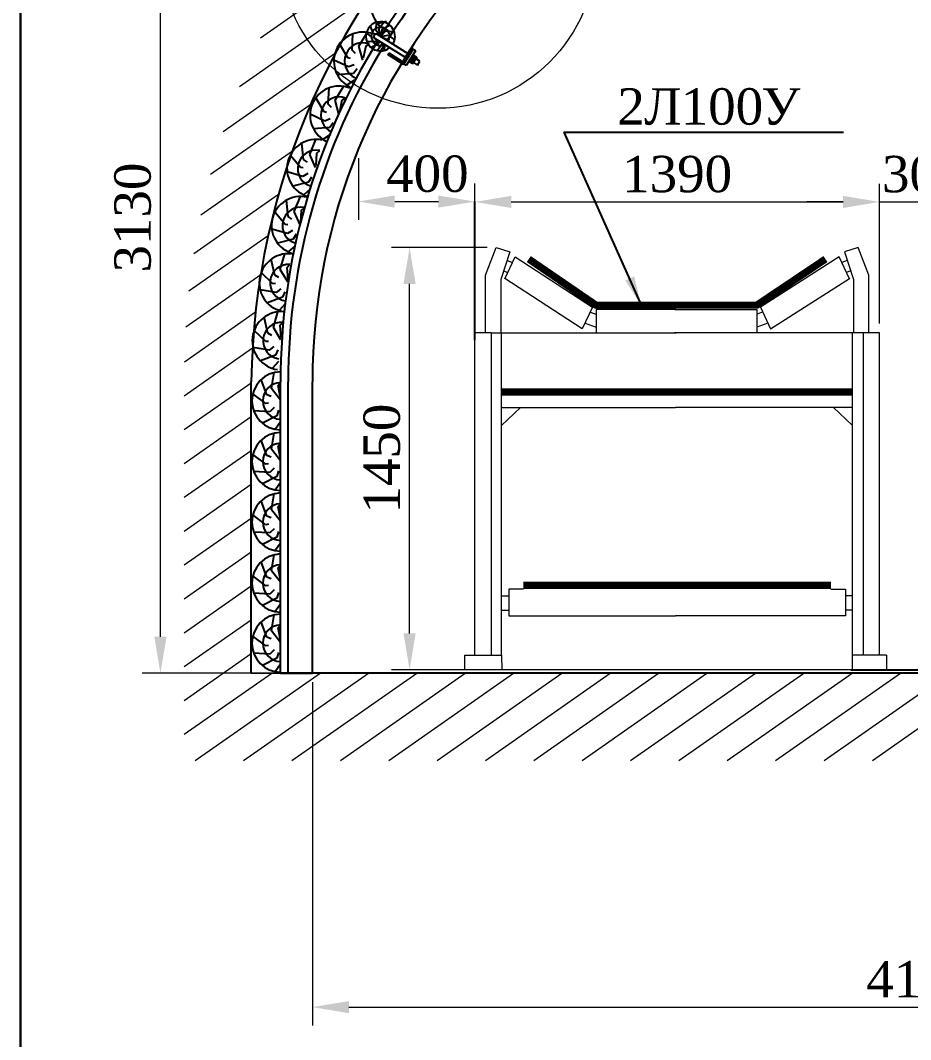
# Model space of a CAD drawing. Header units: millimetres. Extents: x -46762 to 217101, y -107409 to 31524.
# Drawn here: x 191901 to 194957, y -56882 to -53381 of the extents above; entities that cross this region are included whole.
import ezdxf

# ---------------------------------------------------------------- set-up
doc = ezdxf.new("R2010")
doc.units = ezdxf.units.MM
for name, color, linetype in [('АП-112_22', 5, 'Continuous'), ('АП_138', 7, 'Continuous'), ('Д_Распорка', 7, 'Continuous'), ('Контур_112', 252, 'Continuous'), ('М16_Гайка_Конт', 7, 'Continuous'), ('М16_Планка', 7, 'Continuous'), ('Ско_М16_СВП-22', 7, 'Continuous'), ('Уголок_63х63', 7, 'Continuous')]:
    doc.layers.add(name, color=color, linetype=linetype)
doc.styles.get("Standard").update_dxf_attribs({"font": 'TIMES.TTF'})

msp = doc.modelspace()

# ---------------------------------------------------------------- hatches: boundary and pattern name
at = {"layer": 'М16_Гайка_Конт'}
h = msp.add_hatch(color=253, dxfattribs=at)
h.paths.add_polyline_path([(193239.19, -53517.66, 0.2671715), (193235.64, -53523.33), (193235.64, -53523.34), (193246.1, -53529.88), (193246.11, -53529.87, 0.2671715), (193249.65, -53524.2)])
h.paths.add_polyline_path([(193246.3, -53506.3, 0.1333621), (193239.19, -53517.66), (193249.65, -53524.2, 0.1333621), (193256.76, -53512.84)])
h.paths.add_polyline_path([(193249.85, -53500.62), (193249.84, -53500.63, 0.2671715), (193246.3, -53506.3), (193256.76, -53512.84, 0.2671715), (193260.3, -53507.17), (193260.31, -53507.16)])
h.paths.add_polyline_path([(193246.44, -53502.43), (193241.11, -53510.96), (193241.99, -53511.5, -0.0663872), (193246.3, -53506.3, -0.2671715), (193249.84, -53500.63)])
h.paths.add_polyline_path([(193241.11, -53510.96), (193235.78, -53519.48), (193235.64, -53523.33, -0.2671715), (193239.19, -53517.66, -0.0663872), (193241.99, -53511.5)])
h.paths.add_polyline_path([(193253.96, -53518.99, -0.0663872), (193249.65, -53524.2, -0.2671715), (193246.11, -53529.87), (193249.51, -53528.06), (193254.84, -53519.54)])
h.paths.add_polyline_path([(193260.3, -53507.17, -0.2671715), (193256.76, -53512.84, -0.0663872), (193253.96, -53518.99), (193254.84, -53519.54), (193260.17, -53511.02)])

# ---------------------------------------------------------------- linework, layer by layer
at = {"color": 7, "lineweight": 30}
msp.add_line((191900.51, -43586.57), (191900.51, -61406.57), dxfattribs=at)
at = {"color": 7, "lineweight": 0}
for p, q in [((192381.22, -55498.1), (192381.22, -52618.9)), ((192724.53, -53440.96), (193284.78, -53048.67)), ((192652.26, -53607.84), (193100.35, -53294.09)), ((192596.45, -53763.2), (192982.33, -53493)), ((192553.31, -53909.68), (192897.72, -53668.53)), ((192520.41, -54049), (192834.57, -53829.03)), ((193060.87, -53854.35), (193060.87, -54066.05)), ((193460.63, -54423.07), (193460.63, -53942.29)), ((193460.87, -55174.47), (193460.87, -53941.05)), ((194850.29, -54422.77), (194850.29, -53942.29)), ((194850.29, -54422.77), (194850.29, -53942.29)), ((192496.05, -54182.34), (192786.94, -53978.65)), ((193185.87, -54003.55), (193335.87, -54003.55)), ((193585.63, -54004.79), (194725.29, -54004.79)), ((194725.29, -54004.79), (194600.29, -54004.79)), ((194850.29, -54004.79), (195150.25, -54004.79)), ((192479.04, -54310.53), (192751.35, -54119.85)), ((193503.17, -54161.28), (193174.23, -54161.28)), ((192468.46, -54434.21), (192725.55, -54254.2)), ((193236.73, -55486.61), (193236.73, -54286.28)), ((192463.62, -54553.88), (192707.98, -54382.78)), ((192463.35, -54670.35), (192697.52, -54506.38)), ((192463.35, -54786.62), (192693.35, -54625.58)), ((192463.35, -54902.9), (192693.35, -54741.86)), ((192463.35, -55019.18), (192693.35, -54858.13)), ((192463.35, -55135.46), (192693.35, -54974.41)), ((192463.35, -55251.74), (192693.35, -55090.69)), ((192463.35, -55368.02), (192693.35, -55206.97)), ((192463.35, -55484.3), (192693.35, -55323.25)), ((192463.35, -55600.58), (192693.35, -55439.53)), ((192463.35, -55716.86), (192693.35, -55555.81)), ((192872.08, -55623.1), (192318.72, -55623.1)), ((192463.35, -55833.13), (192763.31, -55623.1)), ((192500.93, -55923.1), (192929.37, -55623.1)), ((192666.99, -55923.1), (193095.44, -55623.1)), ((192693.35, -55623.1), (195038.65, -55623.1)), ((192833.06, -55923.1), (193261.5, -55623.1)), ((192999.12, -55923.1), (193427.56, -55623.1)), ((193165.18, -55923.1), (193593.63, -55623.1)), ((194843.65, -55611.61), (193174.23, -55611.61)), ((193331.25, -55923.1), (193759.69, -55623.1)), ((193497.31, -55923.1), (193925.75, -55623.1)), ((193663.37, -55923.1), (194091.82, -55623.1)), ((193829.44, -55923.1), (194257.88, -55623.1)), ((193995.5, -55923.1), (194423.94, -55623.1)), ((194161.56, -55923.1), (194590.01, -55623.1)), ((194327.63, -55923.1), (194756.07, -55623.1)), ((194493.69, -55923.1), (194922.13, -55623.1)), ((192903.33, -55654.35), (192903.33, -56832.87)), ((194659.75, -55923.1), (195038.65, -55657.8)), ((194825.82, -55923.1), (195121.86, -55715.81)), ((193028.33, -56770.37), (196958.33, -56770.37))]:
    msp.add_line(p, q, dxfattribs=at)
at = {"color": 7}
for q in [(194726.86, -53765.12), (194031.97, -54359.37)]:
    msp.add_line((193766.01, -53765.66), q, dxfattribs=at)
at = {"color": 0}
for p, q in [((193460.87, -54479.03), (193460.87, -54003.55)), ((194751.44, -55611.61), (195230.42, -55611.61))]:
    msp.add_line(p, q, dxfattribs=at)
at = {"color": 7, "linetype": 'Continuous', "lineweight": 0}
for p, q in [((193460.59, -55561.45), (193460.59, -54454.02)), ((193516.87, -54454.32), (193460.63, -54454.32)), ((193516.87, -54454.02), (193516.87, -55561.45)), ((193552.84, -54454.29), (194151.68, -54454.29)), ((193552.84, -55564.12), (193552.84, -54454.29)), ((194794, -54454.02), (194794, -55561.45)), ((194850.29, -54454.02), (194794, -54454.02)), ((194850.29, -55561.45), (194850.29, -54454.02)), ((193425.22, -55561.91), (193425.38, -55612.85)), ((193426.13, -55561.45), (193552.77, -55561.45)), ((193552.79, -55561.51), (193552.96, -55612.85)), ((194874.77, -55561.45), (194758.03, -55561.45)), ((194874.9, -55612.85), (194874.9, -55561.45))]:
    msp.add_line(p, q, dxfattribs=at)
msp.add_lwpolyline([(193227.54, -53502.47), (193228.33, -53502.96)])
for points in [[(193497.23, -54454.02), (193497.23, -54255.9), (193534.42, -54161.28), (193580.91, -54176.42), (193549.92, -54271.04), (193549.92, -54455.91)], [(194813.64, -54454.02), (194813.64, -54255.9), (194776.45, -54161.28), (194729.96, -54176.42), (194760.95, -54271.04), (194760.95, -54455.91)], [(193571.4, -54205.46), (193589.56, -54212.39)], [(194739.47, -54205.46), (194721.32, -54212.39)], [(193559.81, -54240.9), (193573.52, -54246.99)], [(194751.07, -54240.9), (194737.36, -54246.99)], [(193857, -54383.44), (193876.89, -54390.11)], [(194150.81, -54374.51), (193876.89, -54374.51), (193876.89, -54454.29)], [(194147.75, -54374.51), (194428.9, -54374.51), (194428.9, -54454.29)], [(194448.78, -54383.44), (194428.9, -54390.11)], [(193839.45, -54421.09), (193876.89, -54435.38)], [(194466.34, -54421.09), (194428.9, -54435.38)], [(193516.62, -54454.32), (193552.61, -54454.32)], [(194758.03, -55612.85), (194758.03, -54454.29), (194146.88, -54454.29)], [(194794.25, -54454.32), (194758.26, -54454.32)], [(193552.84, -54710.99), (194149.28, -54710.99)], [(193552.84, -54772.57), (193618.11, -54710.99)], [(194758.03, -54710.99), (194149.28, -54710.99)], [(194758.03, -54772.57), (194692.77, -54710.99)], [(193627.4, -55335.24), (193577.82, -55335.24), (193577.82, -55426.07), (194149.28, -55426.07)], [(194683.47, -55335.24), (194733.06, -55335.24), (194733.06, -55426.07), (194149.28, -55426.07)], [(193552.31, -55357.94), (193577.1, -55357.94)], [(194758.03, -55357.94), (194733.77, -55357.94)], [(193552.31, -55407.14), (193577.1, -55407.14)], [(194758.03, -55407.14), (194733.77, -55407.14)]]:
    msp.add_lwpolyline(points, dxfattribs=at)
at = {"color": 7, "linetype": 'Continuous', "lineweight": 0, "const_width": 25}
for points in [[(193645.99, -54200.99), (193876.89, -54359.37), (194150.81, -54359.37)], [(194664.88, -54200.99), (194428.9, -54359.37), (194147.75, -54359.37)], [(193552.84, -54658), (194149.28, -54658)], [(194758.03, -54658), (194149.28, -54658)], [(194149.28, -55322.04), (193627.4, -55322.04)], [(194149.28, -55322.04), (194683.47, -55322.04)]]:
    msp.add_lwpolyline(points, dxfattribs=at)
at = {"color": 7, "linetype": 'Continuous', "lineweight": 0}
for points in [[(193563.25, -54268.78), (193599, -54192.91), (193864.53, -54366.26), (193829.64, -54441.09), (193563.25, -54267.74)], [(194747.62, -54268.78), (194711.88, -54192.91), (194441.26, -54366.26), (194476.15, -54441.09), (194747.62, -54267.74)]]:
    msp.add_lwpolyline(points, close=True, dxfattribs=at)
at = {"color": 7, "lineweight": 0}
msp.add_circle((193334.07, -53140.68), 542.49, dxfattribs=at)
for points in [[(193185.87, -53982.71), (193185.87, -54024.38), (193060.87, -54003.55)], [(193335.87, -53982.71), (193335.87, -54024.38), (193460.87, -54003.55)], [(193585.63, -53983.96), (193585.63, -54025.62), (193460.63, -54004.79)], [(194725.29, -53983.96), (194725.29, -54025.62), (194850.29, -54004.79)], [(194725.29, -53983.96), (194725.29, -54025.62), (194850.29, -54004.79)], [(193215.9, -54286.28), (193257.57, -54286.28), (193236.73, -54161.28)], [(192360.39, -55498.1), (192402.05, -55498.1), (192381.22, -55623.1)], [(193215.9, -55486.61), (193257.57, -55486.61), (193236.73, -55611.61)], [(193028.33, -56749.54), (193028.33, -56791.21), (192903.33, -56770.37)]]:
    msp.add_solid(points, dxfattribs=at)
at = {"color": 7}
msp.add_solid([(193977.29, -54274.01), (194007.93, -54260.88), (194031.97, -54359.37)], dxfattribs=at)
at = {"layer": 'АП-112_22', "color": 7}
for p, q in [((192793.42, -55623.1), (192793.42, -54623.1)), ((192819.86, -55623.1), (192819.86, -54623.1)), ((192903.33, -55623.1), (192903.33, -54623.1)), ((192793.42, -55623.1), (192903.33, -55623.1))]:
    msp.add_line(p, q, dxfattribs=at)
for radius, start, end in [(2219.91, 135.32188, 147.68862), (2193.47, 135.32751, 147.68512), (2110, 135.3462, 180), (2219.91, 148.10158, 180), (2193.47, 148.10306, 180)]:
    msp.add_arc((195013.33, -54623.1), radius, start, end, dxfattribs=at)
at = {"layer": 'АП_138', "color": 7}
msp.add_line((192903.33, -55623.1), (192780.18, -55623.1), dxfattribs=at)
at = {"layer": 'Д_Распорка', "color": 7}
for p, q in [((193112.16, -53425.85), (193102.74, -53399.61)), ((193120.33, -53415.21), (193124.85, -53387.69)), ((193136.75, -53436.26), (193120.33, -53415.21)), ((193157.72, -53384.53), (193127.42, -53393.36)), ((193131.6, -53410.06), (193148.06, -53387.55)), ((193136.75, -53436.26), (193131.6, -53410.06)), ((193136.75, -53436.26), (193143.83, -53410.51)), ((193136.75, -53436.26), (193155.79, -53417.54)), ((193143.83, -53410.51), (193168.61, -53397.72)), ((193155.79, -53417.54), (193183.64, -53418.9)), ((193039.24, -53483.2), (193041.77, -53427.49)), ((193062.44, -53469.72), (193091.74, -53422.28)), ((193110.46, -53440.9), (193088.28, -53424)), ((193117.71, -53454.97), (193089.86, -53453.61)), ((193114.97, -53440.1), (193110.46, -53440.9)), ((193119.56, -53428.98), (193112.16, -53425.85)), ((193125.02, -53447.79), (193117.71, -53454.97)), ((193132.32, -53452.36), (193129.67, -53462)), ((193136.75, -53436.26), (193163.05, -53431.62)), ((193136.75, -53436.26), (193161.34, -53446.66)), ((193136.75, -53436.26), (193137.07, -53436.66)), ((193161.34, -53446.66), (193163.65, -53453.08)), ((193163.05, -53431.62), (193185.23, -53448.51)), ((193024.64, -53509.73), (192996.47, -53461.6)), ((193050.54, -53494.63), (193039.24, -53483.2)), ((193075.86, -53517.79), (193062.44, -53469.72)), ((193078.97, -53510.23), (193087.2, -53468.78)), ((193087.2, -53468.78), (193099, -53461.56)), ((193129.67, -53462), (193104.9, -53474.8)), ((193142.57, -53462.32), (193126.69, -53485.23)), ((193141.65, -53458.19), (193142.57, -53462.32)), ((193151.97, -53464.65), (193148.65, -53484.82)), ((193027.34, -53541.29), (192976.87, -53517.57)), ((193033.59, -53511.69), (193024.64, -53509.73)), ((193046.32, -53533.56), (193027.34, -53541.29)), ((193056.36, -53547.57), (193044.11, -53563.38)), ((193044.11, -53563.38), (192988.56, -53568.2)), ((193047.41, -53586.94), (193020.92, -53604.09)), ((192957.57, -53668.96), (192960.11, -53613.25)), ((192980.77, -53655.48), (193010.08, -53608.04)), ((192942.97, -53695.49), (192914.81, -53647.36)), ((192994.2, -53703.55), (192980.77, -53655.48)), ((192997.31, -53695.99), (193005.54, -53654.54)), ((193005.54, -53654.54), (193017.33, -53647.32)), ((192951.93, -53697.45), (192942.97, -53695.49)), ((192968.88, -53680.38), (192957.57, -53668.96)), ((192945.68, -53727.04), (192895.2, -53703.33)), ((192964.66, -53719.32), (192945.68, -53727.04)), ((192974.7, -53733.33), (192962.45, -53749.14)), ((192962.45, -53749.14), (192906.89, -53753.95)), ((192872.84, -53858.49), (192866.85, -53803.05)), ((192893.72, -53841.63), (192915.45, -53790.27)), ((192965.75, -53772.69), (192939.26, -53789.84)), ((192916.23, -53879.15), (192918.05, -53836.92)), ((192918.05, -53836.92), (192928.6, -53827.99)), ((192862.46, -53886.94), (192827.28, -53843.66)), ((192885.76, -53868.06), (192872.84, -53858.49)), ((192914.31, -53887.09), (192893.72, -53841.63)), ((192869.94, -53917.71), (192816.44, -53901.97)), ((192871.61, -53887.51), (192862.46, -53886.94)), ((192887.52, -53907.18), (192869.94, -53917.71)), ((192889.89, -53936.99), (192835.71, -53950.22)), ((192899.58, -53919.49), (192889.89, -53936.99)), ((192896.74, -53959.76), (192873.17, -53980.75)), ((192820.08, -54054.29), (192814.09, -53998.84)), ((192840.95, -54037.43), (192862.68, -53986.07)), ((192809.69, -54082.73), (192774.51, -54039.46)), ((192861.55, -54082.89), (192840.95, -54037.43)), ((192863.47, -54074.95), (192865.28, -54032.72)), ((192865.28, -54032.72), (192875.84, -54023.79)), ((192818.84, -54083.31), (192809.69, -54082.73)), ((192832.99, -54063.85), (192820.08, -54054.29)), ((192817.17, -54113.51), (192763.68, -54097.77)), ((192834.76, -54102.98), (192817.17, -54113.51)), ((192846.81, -54115.29), (192837.12, -54132.79)), ((192837.12, -54132.79), (192782.95, -54146.02)), ((192792.88, -54237.05), (192808.22, -54183.43)), ((192843.97, -54155.56), (192820.4, -54176.55)), ((192774.2, -54256.31), (192761.53, -54202.01)), ((192816.46, -54229.42), (192825.85, -54219.28)), ((192767.35, -54285.81), (192727.18, -54247.13)), ((192788.18, -54264.24), (192774.2, -54256.31)), ((192818.84, -54279.67), (192792.88, -54237.05)), ((192819.78, -54271.56), (192816.46, -54229.42)), ((192776.5, -54285.27), (192767.35, -54285.81)), ((192778.51, -54315.45), (192723.49, -54306.32)), ((192794.68, -54302.86), (192778.51, -54315.45)), ((192808.14, -54313.62), (192800.65, -54332.17)), ((192800.65, -54332.17), (192748.48, -54351.87)), ((192810.21, -54353.94), (192789.36, -54377.63)), ((192768.97, -54435.91), (192784.31, -54382.29)), ((192750.3, -54455.17), (192737.63, -54400.87)), ((192792.56, -54428.28), (192801.95, -54418.14)), ((192795.88, -54470.42), (192792.56, -54428.28)), ((192743.44, -54484.67), (192703.27, -54445.99)), ((192764.28, -54463.1), (192750.3, -54455.17)), ((192794.93, -54478.53), (192768.97, -54435.91)), ((192752.59, -54484.13), (192743.44, -54484.67)), ((192770.78, -54501.72), (192754.6, -54514.31)), ((192754.6, -54514.31), (192699.59, -54505.18)), ((192776.74, -54531.03), (192724.57, -54550.73)), ((192784.24, -54512.48), (192776.74, -54531.03)), ((192786.31, -54552.8), (192765.46, -54576.5)), ((192762.72, -54645.97), (192771.77, -54590.94)), ((192746.39, -54667.26), (192727.54, -54614.78)), ((192785.26, -54635.67), (192793.42, -54624.51)), ((192793.42, -54677.14), (192785.26, -54635.67)), ((192742.98, -54697.35), (192698.62, -54663.56)), ((192761.19, -54673.52), (192746.39, -54667.26)), ((192793.42, -54685.31), (192762.72, -54645.97)), ((192752.01, -54695.76), (192742.98, -54697.35)), ((192772.1, -54711.14), (192757.49, -54725.5)), ((192757.49, -54725.5), (192701.79, -54722.78)), ((192781.41, -54739.56), (192731.86, -54765.15)), ((192786.71, -54720.27), (192781.41, -54739.56)), ((192793.42, -54760.08), (192775.44, -54786.02)), ((192762.72, -54854.32), (192771.77, -54799.29)), ((192746.39, -54875.61), (192727.54, -54823.13)), ((192793.42, -54893.67), (192762.72, -54854.32)), ((192785.26, -54844.02), (192793.42, -54832.87)), ((192793.42, -54885.49), (192785.26, -54844.02)), ((192742.98, -54905.7), (192698.62, -54871.91)), ((192761.19, -54881.87), (192746.39, -54875.61)), ((192752.01, -54904.11), (192742.98, -54905.7)), ((192772.1, -54919.49), (192757.49, -54933.85)), ((192757.49, -54933.85), (192701.79, -54931.13)), ((192781.41, -54947.91), (192731.86, -54973.5)), ((192786.71, -54928.62), (192781.41, -54947.91)), ((192793.42, -54968.43), (192775.44, -54994.37)), ((192762.72, -55062.24), (192771.77, -55007.21)), ((192746.39, -55083.53), (192727.54, -55031.04)), ((192793.42, -55101.58), (192762.72, -55062.24)), ((192785.26, -55051.94), (192793.42, -55040.78)), ((192793.42, -55093.41), (192785.26, -55051.94)), ((192742.98, -55113.62), (192698.62, -55079.83)), ((192761.19, -55089.79), (192746.39, -55083.53)), ((192752.01, -55112.02), (192742.98, -55113.62)), ((192772.1, -55127.4), (192757.49, -55141.77)), ((192757.49, -55141.77), (192701.79, -55139.05)), ((192781.41, -55155.82), (192731.86, -55181.41)), ((192786.71, -55136.54), (192781.41, -55155.82)), ((192793.42, -55176.35), (192775.44, -55202.29)), ((192762.72, -55271.84), (192771.77, -55216.81)), ((192746.39, -55293.13), (192727.54, -55240.65)), ((192793.42, -55311.19), (192762.72, -55271.84)), ((192785.26, -55261.54), (192793.42, -55250.39)), ((192793.42, -55303.02), (192785.26, -55261.54)), ((192742.98, -55323.22), (192698.62, -55289.43)), ((192761.19, -55299.4), (192746.39, -55293.13)), ((192752.01, -55321.63), (192742.98, -55323.22)), ((192772.1, -55337.01), (192757.49, -55351.38)), ((192757.49, -55351.38), (192701.79, -55348.65)), ((192781.41, -55365.43), (192731.86, -55391.02)), ((192786.71, -55346.14), (192781.41, -55365.43)), ((192793.42, -55385.95), (192775.44, -55411.89)), ((192746.39, -55499.54), (192727.54, -55447.06)), ((192762.72, -55478.25), (192771.77, -55423.22)), ((192793.42, -55517.6), (192762.72, -55478.25)), ((192785.26, -55467.95), (192793.42, -55456.8)), ((192793.42, -55509.42), (192785.26, -55467.95)), ((192742.98, -55529.63), (192698.62, -55495.84)), ((192761.19, -55505.8), (192746.39, -55499.54)), ((192752.01, -55528.04), (192742.98, -55529.63)), ((192772.1, -55543.42), (192757.49, -55557.78)), ((192786.71, -55552.55), (192781.41, -55571.84)), ((192757.49, -55557.78), (192701.79, -55555.06)), ((192781.41, -55571.84), (192731.86, -55597.43)), ((192793.42, -55592.36), (192775.44, -55618.3))]:
    msp.add_line(p, q, dxfattribs=at)
for centre, radius, start, end in [((193204.75, -53329.95), 100, 52.19295, 229.72975), ((193136.75, -53436.26), 50, 90, 270), ((193136.75, -53436.26), 31.48, 90, 270), ((193136.75, -53436.26), 50, 327.97859, 90), ((193136.75, -53436.26), 31.48, 327.97859, 90), ((193076.8, -53521.16), 100, 68.86816, 246.40496), ((193076.8, -53521.16), 62.96, 69.59287, 245.68025), ((193136.75, -53436.26), 31.48, 270, 297.43211), ((193136.75, -53436.26), 50, 270, 309.31566), ((192995.14, -53706.91), 100, 68.86816, 246.40496), ((192995.14, -53706.91), 62.96, 69.59287, 245.68025), ((192915.76, -53890.27), 100, 77.63751, 255.17431), ((192915.76, -53890.27), 62.96, 78.36222, 254.4496), ((192862.99, -54086.07), 100, 77.63751, 255.17431), ((192862.99, -54086.07), 62.96, 78.36222, 254.4496), ((192820.65, -54282.66), 100, 84.60559, 262.14239), ((192820.65, -54282.66), 62.96, 85.3303, 261.41769), ((192796.75, -54481.52), 100, 84.60559, 262.14239), ((192796.75, -54481.52), 62.96, 85.3303, 261.41769), ((192795.57, -54688.07), 100, 91.2316, 268.7684), ((192795.57, -54688.07), 62.96, 91.95631, 268.04369), ((192795.57, -54896.42), 100, 91.2316, 268.7684), ((192795.57, -54896.42), 62.96, 91.95631, 268.04369), ((192795.57, -55104.34), 100, 91.2316, 268.7684), ((192795.57, -55104.34), 62.96, 91.95631, 268.04369), ((192795.57, -55313.94), 100, 91.2316, 268.7684), ((192795.57, -55313.94), 62.96, 91.95631, 268.04369), ((192795.57, -55520.35), 100, 91.2316, 268.7684), ((192795.57, -55520.35), 62.96, 91.95631, 268.04369)]:
    msp.add_arc(centre, radius, start, end, dxfattribs=at)
at = {"layer": 'Контур_112', "color": 7}
for p, q in [((192693.35, -55623.1), (192693.35, -54623.1)), ((197293.35, -55623.1), (192793.42, -55623.1))]:
    msp.add_line(p, q, dxfattribs=at)
msp.add_arc((195163.94, -54652.86), 2470.77, 132.88886, 179.3098, dxfattribs=at)
at = {"layer": 'М16_Гайка_Конт'}
for p, q in [((193235.64, -53523.34), (193235.78, -53519.48)), ((193246.1, -53529.88), (193235.64, -53523.34)), ((193246.44, -53502.43), (193235.78, -53519.48)), ((193246.44, -53502.43), (193235.78, -53519.48)), ((193249.65, -53524.2), (193239.19, -53517.66)), ((193241.11, -53510.96), (193241.99, -53511.5)), ((193256.76, -53512.84), (193246.3, -53506.3)), ((193249.85, -53500.62), (193246.44, -53502.43)), ((193260.17, -53511.02), (193249.51, -53528.06)), ((193260.17, -53511.02), (193249.51, -53528.06)), ((193249.85, -53500.62), (193260.31, -53507.16)), ((193253.96, -53518.99), (193254.84, -53519.54)), ((193260.31, -53507.16), (193260.17, -53511.02)), ((193246.1, -53529.88), (193249.51, -53528.06))]:
    msp.add_line(p, q, dxfattribs=at)
for centre, radius, start, end in [((193242.34, -53523.58), 6.71, 118.06173, 178.00608), ((193263.66, -53525.06), 25.57, 132.78605, 163.17109), ((193242.95, -53523.96), 6.71, 298.06173, 357.89541), ((193253, -53506.54), 6.71, 117.95107, 177.89541), ((193232.29, -53505.44), 25.57, 312.78605, 343.17109), ((193253.6, -53506.92), 6.71, 298.06173, 357.89541)]:
    msp.add_arc(centre, radius, start, end, dxfattribs=at)
at = {"layer": 'М16_Планка', "color": 7}
for p, q in [((193216.74, -53531.06), (193248.55, -53480.19)), ((193257.03, -53485.49), (193225.22, -53536.36)), ((193248.55, -53480.19), (193257.03, -53485.49)), ((193225.22, -53536.36), (193216.74, -53531.06))]:
    msp.add_line(p, q, dxfattribs=at)
at = {"layer": 'Ско_М16_СВП-22'}
for p, q in [((193223.3, -53509.25), (193117.9, -53443.34)), ((193231.78, -53495.69), (193126.39, -53429.77))]:
    msp.add_line(p, q, dxfattribs=at)
at = {"layer": 'Ско_М16_СВП-22', "color": 7}
for p, q in [((193272.43, -53521.11), (193259.08, -53512.76)), ((193263.94, -53534.67), (193272.43, -53521.11)), ((193250.6, -53526.33), (193263.94, -53534.67)), ((193267.47, -53527.44), (193268.18, -53527.89))]:
    msp.add_line(p, q, dxfattribs=at)
at = {"layer": 'Ско_М16_СВП-22'}
msp.add_arc((193122.15, -53436.56), 8, 57.97859, 237.97859, dxfattribs=at)
at = {"layer": 'Уголок_63х63'}
for p, q in [((193215.91, -53532.39), (193249.31, -53478.97)), ((193217.72, -53518.19), (193242.8, -53478.08)), ((193236.24, -53488.56), (193245.54, -53485.01)), ((193239.03, -53484.1), (193248.33, -53480.55)), ((193241.83, -53479.63), (193247.13, -53477.61)), ((193249.31, -53478.97), (193246.52, -53477.22)), ((193162.5, -53498.98), (193164.25, -53496.19)), ((193215.91, -53532.39), (193162.5, -53498.98)), ((193163.25, -53499.45), (193170.27, -53496.77)), ((193165.03, -53495.38), (193166.16, -53494.94)), ((193166.62, -53501.56), (193173.65, -53498.88)), ((193208.07, -53520.41), (193167.97, -53495.33)), ((193170, -53503.67), (193177.02, -53500.99)), ((193173.37, -53505.78), (193180.39, -53503.1)), ((193176.74, -53507.89), (193183.77, -53505.21)), ((193180.12, -53510), (193187.14, -53507.32)), ((193183.49, -53512.11), (193190.52, -53509.43)), ((193186.87, -53514.22), (193193.89, -53511.54)), ((193190.24, -53516.33), (193197.26, -53513.65)), ((193193.61, -53518.44), (193200.64, -53515.76)), ((193196.99, -53520.55), (193204.01, -53517.87)), ((193200.36, -53522.66), (193207.39, -53519.98)), ((193203.73, -53524.77), (193212.46, -53521.44)), ((193207.11, -53526.88), (193223.2, -53520.74)), ((193215.92, -53520.12), (193225.99, -53516.27)), ((193219.48, -53515.36), (193228.78, -53511.81)), ((193222.28, -53510.89), (193231.57, -53507.34)), ((193225.07, -53506.43), (193234.37, -53502.88)), ((193227.86, -53501.96), (193237.16, -53498.41)), ((193230.65, -53497.5), (193239.95, -53493.94)), ((193233.45, -53493.03), (193242.75, -53489.48)), ((193210.48, -53528.99), (193220.4, -53525.2)), ((193213.86, -53531.1), (193217.61, -53529.67))]:
    msp.add_line(p, q, dxfattribs=at)
for centre, radius, start, end in [((193245.09, -53479.51), 2.7, 57.979, 147.979), ((193166.53, -53497.62), 2.7, 57.979, 147.979), ((193211.78, -53514.47), 7, 237.979, 327.979)]:
    msp.add_arc(centre, radius, start, end, dxfattribs=at)

# ---------------------------------------------------------------- texts
at = {"color": 7, "lineweight": 0}
for s, p in [('2', (193950.13, -53739.36)), ('Л', (194042.42, -53739.36)), ('100', (194167.6, -53739.36)), ('У', (194444.45, -53739.36))]:
    msp.add_text(s, height=125, dxfattribs=at).set_placement(p)
at = {"color": 7, "lineweight": 0, "char_height": 125, "attachment_point": 5}
for s, insert in [('400', (193297.86, -53908.71)), ('1390', (194155.46, -53909.78)), ('300', (195000.27, -53909.96)), ('4180', (194993.33, -56675.54))]:
    msp.add_mtext(s, dxfattribs=dict(at, insert=insert))
at = {"color": 7, "lineweight": 0, "char_height": 125, "attachment_point": 5, "rotation": 90}
for s, insert in [('3130', (192286.39, -54058.5)), ('1450', (193141.9, -54886.45))]:
    msp.add_mtext(s, dxfattribs=dict(at, insert=insert))

doc.saveas('drawing.dxf')
